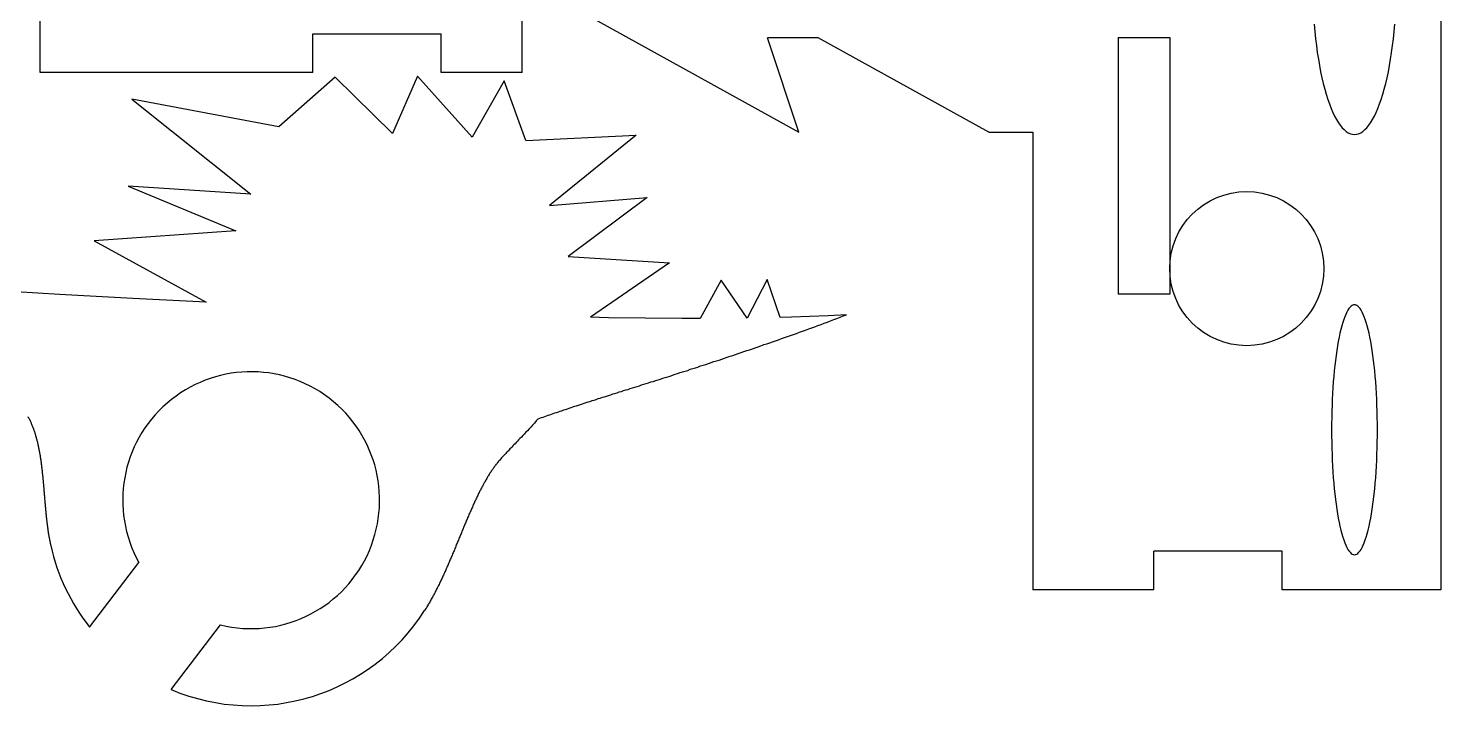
# Model space of a CAD drawing. Header units: millimetres. Extents: x 78 to 181, y 95 to 229.
# Drawn here: x 120.8 to 175.8, y 94.9 to 121.3 of the extents above; entities that cross this region are included whole.
import ezdxf

# ---------------------------------------------------------------- set-up
doc = ezdxf.new("R2010")
doc.units = ezdxf.units.MM
doc.layers.add('7', color=7, linetype='Continuous')

msp = doc.modelspace()

# ---------------------------------------------------------------- linework, layer by layer
at = {"color": 2}
for p, q in [((121.253, 119.562), (121.253, 167.562)), ((175.769, 147.428), (175.769, 99.428)), ((140.015, 119.562), (140.015, 137.376)), ((141.719, 122.242), (150.786, 117.242)), ((131.861, 119.562), (131.861, 121.062)), ((131.861, 121.062), (136.861, 121.062)), ((136.861, 119.562), (136.861, 121.062)), ((150.786, 117.242), (149.559, 120.907)), ((151.533, 120.907), (149.559, 120.907)), ((158.18, 117.242), (151.533, 120.907)), ((163.218, 120.928), (163.218, 110.928)), ((163.218, 120.928), (165.218, 120.928)), ((165.218, 120.928), (165.218, 110.928)), ((131.861, 119.562), (121.253, 119.562)), ((132.739, 119.381), (130.541, 117.45)), ((134.969, 117.189), (132.739, 119.381)), ((135.94, 119.417), (134.969, 117.189)), ((138.062, 117.045), (135.94, 119.417)), ((140.015, 119.562), (136.861, 119.562)), ((139.314, 119.235), (138.062, 117.045)), ((140.159, 116.917), (139.314, 119.235)), ((130.541, 117.45), (124.821, 118.53)), ((124.821, 118.53), (129.454, 114.828)), ((140.159, 116.917), (144.456, 117.118)), ((144.456, 117.118), (141.08, 114.388)), ((158.18, 117.242), (159.895, 117.242)), ((159.895, 117.242), (159.895, 99.428)), ((129.454, 114.828), (124.68, 115.133)), ((124.68, 115.133), (128.861, 113.399)), ((141.08, 114.388), (144.875, 114.696)), ((144.875, 114.696), (141.806, 112.396)), ((128.861, 113.399), (123.358, 113.011)), ((123.358, 113.011), (127.71, 110.624)), ((145.743, 112.154), (142.667, 110.034)), ((147.759, 111.479), (146.94, 109.981)), ((148.77, 109.997), (147.759, 111.479)), ((149.544, 111.509), (148.77, 109.997)), ((150.058, 110.027), (149.544, 111.509)), ((165.218, 110.928), (163.218, 110.928)), ((169.597, 100.928), (164.597, 100.928)), ((164.597, 99.428), (164.597, 100.928)), ((169.597, 99.428), (169.597, 100.928)), ((164.597, 99.428), (159.895, 99.428)), ((175.769, 99.428), (169.597, 99.428))]:
    msp.add_line(p, q, dxfattribs=at)
at = {"color": 1}
for p, q in [((139.314, 119.235), (138.062, 117.045)), ((140.159, 116.917), (139.314, 119.235)), ((130.541, 117.45), (124.821, 118.53)), ((124.821, 118.53), (129.454, 114.828)), ((140.159, 116.917), (144.456, 117.118)), ((144.456, 117.118), (141.08, 114.388)), ((129.454, 114.828), (124.68, 115.133)), ((124.68, 115.133), (128.861, 113.399)), ((141.08, 114.388), (144.875, 114.696)), ((144.875, 114.696), (141.806, 112.396)), ((128.861, 113.399), (123.358, 113.011)), ((123.358, 113.011), (127.71, 110.624)), ((141.806, 112.396), (145.743, 112.154)), ((145.743, 112.154), (142.667, 110.034)), ((147.759, 111.479), (146.94, 109.981)), ((148.77, 109.997), (147.759, 111.479)), ((149.544, 111.509), (148.77, 109.997)), ((150.058, 110.027), (149.544, 111.509)), ((123.173, 97.97), (125.093, 100.484)), ((126.352, 95.542), (128.272, 98.057))]:
    msp.add_line(p, q, dxfattribs=at)
at = {"color": 2}
for points in [[(170.841, 121.437, 0), (170.867, 121.157, 0), (170.895, 120.877, 0), (170.928, 120.607, 0), (170.964, 120.337, 0), (171.004, 120.087, 0), (171.047, 119.837, 0), (171.093, 119.587, 0), (171.143, 119.357, 0), (171.196, 119.137, 0), (171.251, 118.917, 0), (171.309, 118.717, 0), (171.37, 118.517, 0), (171.434, 118.337, 0), (171.5, 118.167, 0), (171.568, 118.007, 0), (171.638, 117.867, 0), (171.71, 117.727, 0), (171.783, 117.607, 0), (171.858, 117.507, 0), (171.935, 117.407, 0), (172.012, 117.337, 0), (172.091, 117.267, 0), (172.17, 117.217, 0), (172.25, 117.177, 0), (172.331, 117.157, 0), (172.411, 117.147, 0), (172.491, 117.157, 0), (172.572, 117.177, 0), (172.652, 117.217, 0), (172.731, 117.267, 0), (172.81, 117.337, 0), (172.887, 117.407, 0), (172.964, 117.507, 0), (173.039, 117.607, 0), (173.112, 117.727, 0), (173.184, 117.867, 0), (173.254, 118.007, 0), (173.322, 118.167, 0), (173.388, 118.337, 0), (173.452, 118.517, 0), (173.513, 118.717, 0), (173.571, 118.917, 0), (173.626, 119.137, 0), (173.679, 119.357, 0), (173.729, 119.587, 0), (173.775, 119.837, 0), (173.818, 120.087, 0), (173.858, 120.337, 0), (173.894, 120.607, 0), (173.926, 120.877, 0), (173.955, 121.157, 0), (173.981, 121.437, 0)], [(172.411, 110.517, 0), (172.367, 110.517, 0), (172.324, 110.497, 0), (172.28, 110.467, 0), (172.237, 110.427, 0), (172.194, 110.377, 0), (172.152, 110.307, 0), (172.11, 110.237, 0), (172.069, 110.147, 0), (172.029, 110.047, 0), (171.99, 109.947, 0), (171.952, 109.827, 0), (171.915, 109.697, 0), (171.879, 109.557, 0), (171.845, 109.417, 0), (171.812, 109.257, 0), (171.78, 109.097, 0), (171.75, 108.917, 0), (171.721, 108.737, 0), (171.694, 108.547, 0), (171.669, 108.357, 0), (171.645, 108.157, 0), (171.624, 107.947, 0), (171.604, 107.737, 0), (171.586, 107.517, 0), (171.571, 107.297, 0), (171.557, 107.067, 0), (171.545, 106.837, 0), (171.536, 106.607, 0), (171.528, 106.367, 0), (171.523, 106.127, 0), (171.52, 105.897, 0), (171.518, 105.657, 0), (171.52, 105.417, 0), (171.523, 105.177, 0), (171.528, 104.937, 0), (171.536, 104.707, 0), (171.545, 104.467, 0), (171.557, 104.237, 0), (171.571, 104.017, 0), (171.586, 103.787, 0), (171.604, 103.577, 0), (171.624, 103.357, 0), (171.645, 103.157, 0), (171.669, 102.947, 0), (171.694, 102.757, 0), (171.721, 102.567, 0), (171.75, 102.387, 0), (171.78, 102.217, 0), (171.812, 102.047, 0), (171.845, 101.897, 0), (171.879, 101.747, 0), (171.915, 101.607, 0), (171.952, 101.477, 0), (171.99, 101.367, 0), (172.029, 101.257, 0), (172.069, 101.157, 0), (172.11, 101.077, 0), (172.152, 100.997, 0), (172.194, 100.937, 0), (172.237, 100.887, 0), (172.28, 100.837, 0), (172.324, 100.817, 0), (172.367, 100.797, 0), (172.411, 100.787, 0), (172.455, 100.797, 0), (172.498, 100.817, 0), (172.542, 100.837, 0), (172.585, 100.887, 0), (172.628, 100.937, 0), (172.67, 100.997, 0), (172.712, 101.077, 0), (172.753, 101.157, 0), (172.793, 101.257, 0), (172.832, 101.367, 0), (172.87, 101.477, 0), (172.907, 101.607, 0), (172.943, 101.747, 0), (172.977, 101.897, 0), (173.01, 102.047, 0), (173.042, 102.217, 0), (173.072, 102.387, 0), (173.101, 102.567, 0), (173.128, 102.757, 0), (173.153, 102.947, 0), (173.177, 103.157, 0), (173.198, 103.357, 0), (173.218, 103.577, 0), (173.236, 103.787, 0), (173.251, 104.017, 0), (173.265, 104.237, 0), (173.277, 104.467, 0), (173.286, 104.707, 0), (173.294, 104.937, 0), (173.299, 105.177, 0), (173.302, 105.417, 0), (173.304, 105.657, 0), (173.302, 105.897, 0), (173.299, 106.127, 0), (173.294, 106.367, 0), (173.286, 106.607, 0), (173.277, 106.837, 0), (173.265, 107.067, 0), (173.251, 107.297, 0), (173.236, 107.517, 0), (173.218, 107.737, 0), (173.198, 107.947, 0), (173.177, 108.157, 0), (173.153, 108.357, 0), (173.128, 108.547, 0), (173.101, 108.737, 0), (173.072, 108.917, 0), (173.042, 109.097, 0), (173.01, 109.257, 0), (172.977, 109.417, 0), (172.943, 109.557, 0), (172.907, 109.697, 0), (172.87, 109.827, 0), (172.832, 109.947, 0), (172.793, 110.047, 0), (172.753, 110.147, 0), (172.712, 110.237, 0), (172.67, 110.307, 0), (172.628, 110.377, 0), (172.585, 110.427, 0), (172.542, 110.467, 0), (172.498, 110.497, 0), (172.455, 110.517, 0), (172.411, 110.517, 0)]]:
    msp.add_polyline3d(points, dxfattribs=at)
at = {"color": 1}
for points in [[(140.64, 106.078, 0), (140.702, 106.108, 0), (140.765, 106.128, 0), (140.829, 106.148, 0), (140.892, 106.168, 0), (140.957, 106.198, 0), (141.022, 106.218, 0), (141.087, 106.238, 0), (141.153, 106.268, 0), (141.22, 106.288, 0), (141.287, 106.308, 0), (141.355, 106.328, 0), (141.423, 106.358, 0), (141.491, 106.378, 0), (141.56, 106.398, 0), (141.63, 106.428, 0), (141.7, 106.448, 0), (141.771, 106.468, 0), (141.842, 106.498, 0), (141.914, 106.518, 0), (141.987, 106.548, 0), (142.059, 106.568, 0), (142.133, 106.588, 0), (142.207, 106.618, 0), (142.281, 106.638, 0), (142.356, 106.668, 0), (142.432, 106.688, 0), (142.508, 106.718, 0), (142.584, 106.738, 0), (142.661, 106.758, 0), (142.739, 106.788, 0), (142.817, 106.808, 0), (142.895, 106.838, 0), (142.974, 106.868, 0), (143.054, 106.888, 0), (143.134, 106.918, 0), (143.215, 106.938, 0), (143.296, 106.968, 0), (143.377, 106.988, 0), (143.46, 107.018, 0), (143.542, 107.048, 0), (143.626, 107.068, 0), (143.709, 107.098, 0), (143.793, 107.128, 0), (143.878, 107.148, 0), (143.963, 107.178, 0), (144.049, 107.208, 0), (144.135, 107.228, 0), (144.222, 107.258, 0), (144.31, 107.288, 0), (144.397, 107.318, 0), (144.486, 107.338, 0), (144.574, 107.368, 0), (144.664, 107.398, 0), (144.753, 107.428, 0), (144.844, 107.458, 0), (144.935, 107.488, 0), (145.026, 107.518, 0), (145.118, 107.538, 0), (145.21, 107.568, 0), (145.303, 107.598, 0), (145.396, 107.628, 0), (145.49, 107.658, 0), (145.584, 107.688, 0), (145.679, 107.718, 0), (145.775, 107.748, 0), (145.87, 107.778, 0), (145.967, 107.818, 0), (146.064, 107.848, 0), (146.161, 107.878, 0), (146.259, 107.908, 0), (146.357, 107.938, 0), (146.456, 107.968, 0), (146.555, 108.008, 0), (146.655, 108.038, 0), (146.755, 108.068, 0), (146.856, 108.098, 0), (146.957, 108.138, 0), (147.059, 108.168, 0), (147.161, 108.198, 0), (147.264, 108.238, 0), (147.367, 108.268, 0), (147.471, 108.308, 0), (147.575, 108.338, 0), (147.68, 108.368, 0), (147.785, 108.408, 0), (147.891, 108.438, 0), (147.997, 108.478, 0), (148.103, 108.518, 0), (148.211, 108.548, 0), (148.318, 108.588, 0), (148.426, 108.618, 0), (148.535, 108.658, 0), (148.644, 108.698, 0), (148.753, 108.738, 0), (148.864, 108.768, 0), (148.974, 108.808, 0), (149.085, 108.848, 0), (149.197, 108.888, 0), (149.308, 108.928, 0), (149.421, 108.968, 0), (149.534, 108.998, 0), (149.647, 109.038, 0), (149.761, 109.078, 0), (149.875, 109.118, 0), (149.99, 109.158, 0), (150.106, 109.208, 0), (150.221, 109.248, 0), (150.338, 109.288, 0), (150.454, 109.328, 0), (150.571, 109.368, 0), (150.689, 109.408, 0), (150.807, 109.458, 0), (150.926, 109.498, 0), (151.045, 109.538, 0), (151.165, 109.588, 0), (151.285, 109.628, 0), (151.405, 109.668, 0), (151.526, 109.718, 0), (151.647, 109.758, 0), (151.769, 109.808, 0), (151.892, 109.848, 0), (152.015, 109.898, 0), (152.138, 109.948, 0), (152.262, 109.988, 0), (152.386, 110.038, 0), (152.511, 110.088, 0), (152.636, 110.128, 0)], [(120.774, 106.168, 0), (120.788, 106.138, 0), (120.802, 106.118, 0), (120.816, 106.088, 0), (120.83, 106.058, 0), (120.843, 106.038, 0), (120.856, 106.008, 0), (120.869, 105.978, 0), (120.882, 105.948, 0), (120.894, 105.928, 0), (120.906, 105.898, 0), (120.918, 105.868, 0), (120.93, 105.838, 0), (120.942, 105.808, 0), (120.953, 105.778, 0), (120.964, 105.748, 0), (120.975, 105.728, 0), (120.986, 105.698, 0), (120.996, 105.668, 0), (121.007, 105.638, 0), (121.017, 105.608, 0), (121.027, 105.578, 0), (121.037, 105.548, 0), (121.046, 105.518, 0), (121.056, 105.488, 0), (121.065, 105.458, 0), (121.074, 105.428, 0), (121.083, 105.398, 0), (121.092, 105.358, 0), (121.1, 105.328, 0), (121.108, 105.298, 0), (121.117, 105.268, 0), (121.125, 105.238, 0), (121.133, 105.208, 0), (121.14, 105.178, 0), (121.148, 105.138, 0), (121.155, 105.108, 0), (121.162, 105.078, 0), (121.17, 105.048, 0), (121.177, 105.018, 0), (121.183, 104.978, 0), (121.19, 104.948, 0), (121.197, 104.918, 0), (121.203, 104.888, 0), (121.209, 104.848, 0), (121.215, 104.818, 0), (121.221, 104.788, 0), (121.227, 104.748, 0), (121.233, 104.718, 0), (121.239, 104.688, 0), (121.244, 104.648, 0), (121.25, 104.618, 0), (121.255, 104.588, 0), (121.26, 104.548, 0), (121.265, 104.518, 0), (121.27, 104.488, 0), (121.275, 104.448, 0), (121.28, 104.418, 0), (121.285, 104.378, 0), (121.289, 104.348, 0), (121.294, 104.318, 0), (121.298, 104.278, 0), (121.302, 104.248, 0), (121.307, 104.208, 0), (121.311, 104.178, 0), (121.315, 104.138, 0), (121.319, 104.108, 0), (121.323, 104.068, 0), (121.327, 104.038, 0), (121.33, 103.998, 0), (121.334, 103.968, 0), (121.338, 103.928, 0), (121.341, 103.898, 0), (121.345, 103.868, 0), (121.348, 103.828, 0), (121.352, 103.798, 0), (121.355, 103.758, 0), (121.359, 103.718, 0), (121.362, 103.688, 0), (121.365, 103.648, 0), (121.368, 103.618, 0), (121.372, 103.578, 0), (121.375, 103.548, 0), (121.378, 103.508, 0), (121.381, 103.478, 0), (121.384, 103.438, 0), (121.387, 103.408, 0), (121.39, 103.368, 0), (121.393, 103.338, 0), (121.396, 103.298, 0), (121.399, 103.268, 0), (121.402, 103.228, 0), (121.405, 103.198, 0), (121.408, 103.158, 0), (121.41, 103.128, 0), (121.413, 103.088, 0), (121.416, 103.048, 0), (121.419, 103.018, 0), (121.422, 102.978, 0), (121.425, 102.948, 0), (121.428, 102.908, 0), (121.431, 102.878, 0), (121.434, 102.838, 0), (121.437, 102.808, 0), (121.44, 102.768, 0), (121.443, 102.738, 0), (121.446, 102.698, 0), (121.449, 102.668, 0), (121.452, 102.628, 0), (121.455, 102.598, 0), (121.459, 102.558, 0), (121.462, 102.528, 0), (121.465, 102.488, 0), (121.469, 102.458, 0), (121.472, 102.418, 0), (121.475, 102.388, 0), (121.479, 102.348, 0), (121.482, 102.318, 0), (121.486, 102.278, 0), (121.49, 102.248, 0), (121.493, 102.208, 0), (121.497, 102.178, 0), (121.501, 102.138, 0), (121.505, 102.108, 0), (121.509, 102.078, 0), (121.513, 102.038, 0), (121.517, 102.008, 0), (121.521, 101.968, 0), (121.525, 101.938, 0), (121.53, 101.898, 0), (121.534, 101.868, 0), (121.539, 101.838, 0), (121.544, 101.798, 0), (121.548, 101.768, 0), (121.553, 101.738, 0), (121.558, 101.698, 0), (121.563, 101.668, 0), (121.568, 101.638, 0), (121.574, 101.598, 0), (121.579, 101.568, 0), (121.585, 101.538, 0), (121.59, 101.498, 0), (121.596, 101.468, 0), (121.602, 101.438, 0), (121.608, 101.408, 0), (121.614, 101.368, 0), (121.62, 101.338, 0), (121.626, 101.308, 0), (121.633, 101.278, 0), (121.64, 101.238, 0), (121.646, 101.208, 0), (121.653, 101.178, 0), (121.66, 101.148, 0)], [(140.64, 106.078, 0), (140.562, 105.998, 0), (140.487, 105.918, 0), (140.415, 105.838, 0), (140.346, 105.758, 0), (140.279, 105.688, 0), (140.214, 105.618, 0), (140.152, 105.558, 0), (140.093, 105.488, 0), (140.035, 105.428, 0), (139.98, 105.368, 0), (139.927, 105.318, 0), (139.876, 105.258, 0), (139.827, 105.208, 0), (139.78, 105.158, 0), (139.735, 105.108, 0), (139.692, 105.068, 0), (139.651, 105.028, 0), (139.611, 104.978, 0), (139.573, 104.938, 0), (139.536, 104.908, 0), (139.501, 104.868, 0), (139.467, 104.828, 0), (139.434, 104.798, 0), (139.403, 104.768, 0), (139.373, 104.728, 0), (139.343, 104.698, 0), (139.315, 104.668, 0), (139.288, 104.638, 0), (139.262, 104.618, 0), (139.237, 104.588, 0), (139.212, 104.558, 0), (139.188, 104.528, 0), (139.165, 104.508, 0), (139.142, 104.478, 0), (139.119, 104.458, 0), (139.097, 104.428, 0), (139.076, 104.398, 0), (139.054, 104.378, 0), (139.033, 104.348, 0), (139.012, 104.318, 0), (138.991, 104.298, 0), (138.97, 104.268, 0), (138.949, 104.238, 0), (138.928, 104.208, 0), (138.908, 104.178, 0), (138.887, 104.148, 0), (138.867, 104.128, 0), (138.847, 104.098, 0), (138.827, 104.068, 0), (138.807, 104.038, 0), (138.787, 104.008, 0), (138.767, 103.978, 0), (138.747, 103.948, 0), (138.728, 103.908, 0), (138.708, 103.878, 0), (138.689, 103.848, 0), (138.669, 103.818, 0), (138.65, 103.788, 0), (138.631, 103.758, 0), (138.612, 103.718, 0), (138.593, 103.688, 0), (138.574, 103.658, 0), (138.555, 103.618, 0), (138.536, 103.588, 0), (138.518, 103.558, 0), (138.499, 103.518, 0), (138.481, 103.488, 0), (138.462, 103.448, 0), (138.444, 103.418, 0), (138.426, 103.388, 0), (138.408, 103.348, 0), (138.389, 103.308, 0), (138.371, 103.278, 0), (138.353, 103.238, 0), (138.335, 103.208, 0), (138.317, 103.168, 0), (138.3, 103.138, 0), (138.282, 103.098, 0), (138.264, 103.058, 0), (138.247, 103.028, 0), (138.229, 102.988, 0), (138.211, 102.948, 0), (138.194, 102.908, 0), (138.176, 102.878, 0), (138.159, 102.838, 0), (138.142, 102.798, 0), (138.124, 102.758, 0), (138.107, 102.728, 0), (138.09, 102.688, 0), (138.073, 102.648, 0), (138.055, 102.608, 0), (138.038, 102.568, 0), (138.021, 102.528, 0), (138.004, 102.488, 0), (137.987, 102.448, 0), (137.97, 102.418, 0), (137.953, 102.378, 0), (137.936, 102.338, 0), (137.919, 102.298, 0), (137.902, 102.258, 0), (137.885, 102.218, 0), (137.868, 102.178, 0), (137.851, 102.138, 0), (137.834, 102.098, 0), (137.817, 102.058, 0), (137.801, 102.018, 0), (137.784, 101.978, 0), (137.767, 101.938, 0), (137.75, 101.898, 0), (137.733, 101.858, 0), (137.716, 101.818, 0), (137.699, 101.768, 0), (137.683, 101.728, 0), (137.666, 101.688, 0), (137.649, 101.648, 0), (137.632, 101.608, 0), (137.615, 101.568, 0), (137.598, 101.528, 0), (137.581, 101.488, 0), (137.564, 101.448, 0), (137.547, 101.408, 0), (137.53, 101.358, 0), (137.513, 101.318, 0), (137.496, 101.278, 0), (137.479, 101.238, 0), (137.462, 101.198, 0), (137.445, 101.158, 0), (137.428, 101.118, 0), (137.411, 101.068, 0), (137.394, 101.028, 0), (137.377, 100.988, 0), (137.359, 100.948, 0), (137.342, 100.908, 0), (137.325, 100.868, 0), (137.307, 100.828, 0), (137.29, 100.778, 0), (137.273, 100.738, 0), (137.255, 100.698, 0), (137.238, 100.658, 0), (137.22, 100.618, 0), (137.202, 100.578, 0), (137.185, 100.538, 0), (137.167, 100.498, 0), (137.149, 100.448, 0), (137.131, 100.408, 0), (137.113, 100.368, 0), (137.095, 100.328, 0), (137.077, 100.288, 0), (137.059, 100.248, 0), (137.041, 100.208, 0), (137.023, 100.168, 0), (137.004, 100.128, 0), (136.986, 100.088, 0), (136.967, 100.038, 0), (136.949, 99.998, 0), (136.93, 99.958, 0), (136.911, 99.918, 0), (136.893, 99.878, 0), (136.874, 99.838, 0), (136.855, 99.798, 0), (136.836, 99.758, 0), (136.817, 99.718, 0), (136.797, 99.678, 0), (136.778, 99.638, 0), (136.759, 99.598, 0), (136.739, 99.558, 0), (136.72, 99.528, 0), (136.7, 99.488, 0), (136.68, 99.448, 0), (136.66, 99.408, 0), (136.64, 99.368, 0), (136.62, 99.328, 0), (136.6, 99.288, 0), (136.58, 99.248, 0), (136.559, 99.208, 0), (136.539, 99.178, 0), (136.518, 99.138, 0), (136.497, 99.098, 0), (136.476, 99.058, 0), (136.455, 99.028, 0), (136.434, 98.988, 0), (136.413, 98.948, 0), (136.391, 98.908, 0), (136.37, 98.878, 0), (136.348, 98.838, 0), (136.327, 98.798, 0), (136.305, 98.768, 0), (136.283, 98.728, 0), (136.261, 98.698, 0), (136.238, 98.658, 0), (136.216, 98.618, 0)]]:
    msp.add_polyline3d(points, dxfattribs=at)
at = {"color": 2}
msp.add_circle((168.217, 111.928), 3, dxfattribs=at)
at = {"color": 1}
for radius, start, end in [(5, 256.2107, 209.0548), (8, 192.7441, 218.1555), (8, 247.1102, 327.5718)]:
    msp.add_arc((129.463, 102.913), radius, start, end, dxfattribs=at)
at = {"layer": '7', "color": 2, "linetype": 'Continuous'}
for points in [[(127.71, 110.624), (124.856, 110.769), (122.004, 110.923), (120.319, 111.019)], [(146.94, 109.981), (146.228, 109.98), (144.803, 109.993), (143.379, 110.017), (142.667, 110.034)]]:
    msp.add_lwpolyline(points, dxfattribs=at)
at = {"layer": '7', "color": 1, "linetype": 'Continuous'}
for points in [[(127.71, 110.624), (124.856, 110.769), (122.004, 110.923), (120.319, 111.019)], [(146.94, 109.981), (146.228, 109.98), (144.803, 109.993), (143.379, 110.017), (142.667, 110.034)], [(152.636, 110.131), (151.925, 110.093), (150.502, 110.038), (150.058, 110.027)]]:
    msp.add_lwpolyline(points, dxfattribs=at)

doc.saveas('drawing.dxf')
